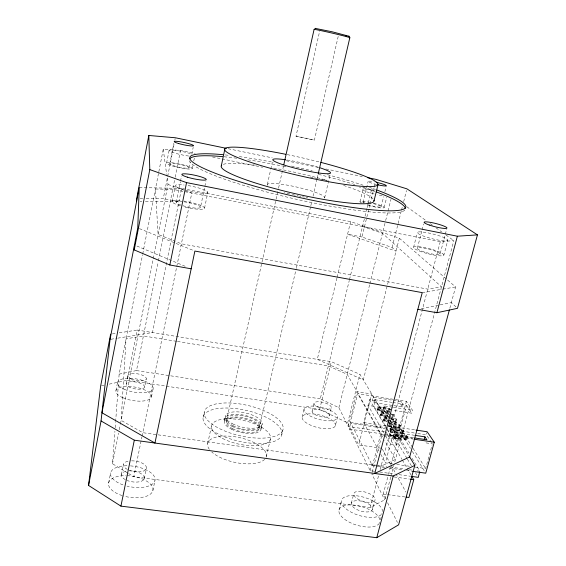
<?xml version="1.0" encoding="UTF-8"?>
<svg xmlns="http://www.w3.org/2000/svg" width="566" height="566" viewBox="0 0 566 566"><rect width="100%" height="100%" fill="white"/><g stroke="black" fill="none" stroke-linecap="round" stroke-linejoin="round"><path stroke-width="0.42" stroke-dasharray="2.83 2.12" d="M377.628 410.435L389.748 412.062L377.628 410.435L377.062 408.963L377.819 406.579L389.719 408.419L390.314 409.883M127.916 473.141L112.514 463.766L114.919 431.257M115.181 427.74L115.57 422.469M115.634 421.585L119.143 374.133L142.54 254.813M115.938 390.59L117.565 382.312M142.71 253.95L158.664 172.58M158.834 171.71L163.241 149.226L180.512 150.443L195.206 153.45M166.581 163.107L169.085 150.422M126.19 383.819L127.838 375.527M169.8 163.786L173.868 143.262M109.245 384.144L127.258 380.253L137.22 330.028L331.351 361.667L359.955 374.352L387.859 420.68M146.141 198.468L163.277 198.588L167.522 177.172M167.692 176.316L174.151 143.757M174.83 140.326L175.17 138.613M108.615 482.961L110.625 472.858M112.514 463.766L118.598 433.146M119.277 429.743L120.289 424.642M120.459 423.793L153.11 259.49M153.28 258.627L168.017 184.452L166.737 175M119.143 374.133L136.491 370.56L158.239 261.782M158.416 260.919L174.979 178.099M175.149 177.236L180.512 150.443M172.17 201.475L175.361 185.556A16.598 2.667 11.9 0 1 184.134 185.018M121.407 474.584L123.452 464.445M176.238 202.303L180.328 182.011M180.497 181.162L181.516 176.09M446.319 278.932L399.32 238.208L350.63 221.624L181.587 188.428L152.487 332.518L117.841 338.143M144.606 387.031A9.346 3.453 9.7 0 0 131.298 381.725A9.346 3.453 9.7 0 0 130.279 387.618A9.346 3.453 9.7 0 0 144.606 387.031L146.283 378.767M189.037 167.833L190.247 161.869M191.803 154.207L193.183 147.393M192.235 168.505L193.091 164.303M193.777 160.935L194.463 157.574M390.731 477.117L384.668 499.835L370.171 507.504L133.781 476.706L141.896 437.009M142.073 436.145L191.789 193.013L184.417 190.36M151.483 396.745L153.167 388.524M144.33 478.595L146.488 468.174M182.967 205.741A12.402 2.2 11.8 0 0 200.505 207.382L205.932 181.191M204.524 208.281L207.821 192.454A16.598 2.667 11.9 0 0 187.898 185.556M152.848 490.644L154.95 480.612M203.102 417.347L204.248 412.09M207.68 443.447L211.592 425.703M267.378 184.452L270.605 169.878M270.796 169.022L272.31 162.159M224.327 421.054L225.501 415.819M226.294 421.493L261.796 262.942M261.994 262.086L275.883 200.046M276.074 199.182L278.394 188.839M278.585 187.983L283.41 166.439M338.199 36.457L314.385 140.177L296.004 136.25L319.677 31.123M259.044 428.78L296.23 268.588M296.435 267.732L310.628 206.583M310.826 205.72L311.831 201.411M313.026 196.246L317.024 179.019M317.229 178.156L318.028 174.717M261.004 429.219L262.221 423.998M324.651 197.838L330.077 174.752M266.317 456.458L270.477 438.799M281.748 434.858A40.292 15.841 12.6 0 0 226.52 408.008A40.292 15.841 12.6 0 0 219.212 434.49A40.292 15.841 12.6 0 0 281.748 434.858L282.986 429.629A40.342 15.636 12.6 0 0 227.652 402.942A40.342 15.636 12.6 0 0 220.422 429.07A40.342 15.636 12.6 0 0 282.986 429.629M302.173 417.071L304.069 409.218M336.954 278.097L317.278 359.375L363.308 379.913L399.32 238.208M337.166 277.241L350.63 221.624M359.99 201.722L362.905 189.723A12.466 1.535 13.5 0 1 375.109 191.067M312.107 411.206L314.031 403.317M363.011 202.444L368.141 181.403M384.385 431.851L348.231 426.481L338.885 407.662L320.271 398.853L349.307 280.368M349.519 279.512L364.822 217.047M365.035 216.191L366.931 208.465M367.136 207.609L371.558 189.582L359.452 187.098M381.852 448.279L358.695 444.933L347.68 422.88L319.634 409.395L331.351 361.667M361.964 236.998L347.581 234.218L396.03 251.17L392.061 247.484L361.964 236.998L369.867 204.814M370.072 203.972L374.02 187.877M374.232 187.035L375.272 182.797M329.292 415.663A8.879 3.205 14.5 0 0 317.321 409.579A8.879 3.205 14.5 0 0 315.538 414.857A8.879 3.205 14.5 0 0 329.292 415.663L331.294 407.584M381.123 206.838L383.649 196.664M384.887 191.683L386.153 186.568M384.144 207.588L386.712 197.301M338.885 407.662L369.662 284.585M369.874 283.729L385.453 221.419M385.665 220.563L390.972 199.338M335.341 425.703A17.136 6.332 14.5 0 0 312.121 413.866A17.136 6.332 14.5 0 0 308.873 424.351A17.136 6.332 14.5 0 0 335.341 425.703L337.308 417.842A17.171 6.198 14.5 0 0 314.01 406.119A17.171 6.198 14.5 0 0 310.819 416.385A17.171 6.198 14.5 0 0 337.308 417.842M347.68 422.88L359.955 374.352M392.061 247.484L401.308 210.934M401.527 210.085L402.384 206.682M403.678 201.581L406.473 190.53M348.231 426.481L357.054 391.686L371.791 393.993L358.695 444.933M384.675 467.417L372.435 465.705L350.453 422.356L357.719 393.695L406.423 401.322L412.522 410.272L411.744 413.18L392.655 410.244M374.543 471.266L370.178 470.657L349.526 429.085L350.977 423.389L385.446 428.533M339.013 509.994L341.44 500.521M379.121 451.229L363.655 422.561L369.541 399.646L375.449 400.565L387.71 420.948M393.851 405.652L402.313 406.961L403.077 404.089L401.435 401.627L373.235 397.226L372.499 400.105L373.963 402.567L393.009 405.518M413.555 247.377L417.383 232.541M373.963 402.567L374.706 399.674L373.235 397.226M385.609 426.078L373.963 406.31L375.449 400.565M351.323 503.294L353.792 493.764M417.333 248.325L421.903 230.687M422.116 229.846L423.637 223.973M377.819 410.23L378.385 408.051L377.819 406.579M392.797 417.51L392.188 415.996L392.96 413.597L393.575 415.104L392.797 417.51L380.727 415.67L380.147 414.694L380.911 411.751L391.24 413.336M380.727 415.67L381.498 413.258L380.911 411.751M392.556 407.187L383.875 405.843L383.111 408.772L389.436 419.165M389.146 421.84L383.911 421.047L383.316 420.043L383.897 417.276L396.292 418.925L396.922 419.922L396.136 422.894L390.024 421.967M370.178 470.657L371.798 464.445L375.3 464.934M372.435 465.705L380.663 434.278L357.719 393.695M383.911 421.047L384.689 418.607L384.095 417.064M372.216 472.15L381.838 435.424L398.195 437.843L391.184 464.198M389.55 412.26L388.955 410.789L389.719 408.419M389.903 430.627L390.717 428.137L403.233 430.011L403.905 431.625L403.084 434.108L390.54 432.247L389.903 430.627L402.419 432.495L403.084 434.108M370.171 507.504L378.633 475.426M380.189 469.511L440.284 241.675L453.819 240.663L394.092 464.495M390.54 432.247L391.347 429.75L390.717 428.137M396.136 422.894L395.507 421.352L396.292 418.925M372.506 509.556A11.051 4.853 16.9 0 0 357.903 500.698A11.051 4.853 16.9 0 0 355.406 508.735A11.051 4.853 16.9 0 0 372.506 509.556L375.032 500.011A11.072 4.754 16.8 0 0 360.365 491.26A11.072 4.754 16.8 0 0 357.91 499.12A11.072 4.754 16.8 0 0 375.032 500.011M440.058 254.148A11.73 1.967 14.4 0 0 423.651 248.12A11.73 1.967 14.4 0 0 422.406 251.325A11.73 1.967 14.4 0 0 440.058 254.148L446.73 228.912M402.313 406.961L400.678 404.485L401.435 401.627M392.387 463.837L385.389 462.847L391.997 437.872L387.179 429.679M406.961 458.354L393.434 435.579L394.919 429.948L386.302 428.66M393.342 436.428L394.162 433.903L406.855 435.785L407.541 437.44L406.706 439.959L393.993 438.084L393.342 436.428L406.02 438.296L406.706 439.959M393.993 438.084L394.82 435.558L394.162 433.903M414.277 433.004L396.214 430.309L397.035 427.231L390.682 416.909M414.729 435.325L394.311 432.29L396.066 435.212L395.231 438.353L393.483 435.41M443.857 255.146A15.643 2.625 14.4 0 0 421.918 247.109A15.643 2.625 14.4 0 0 420.368 251.41A15.643 2.625 14.4 0 0 443.857 255.146L447.805 240.274A15.699 2.391 14.3 0 0 425.724 232.47A15.699 2.391 14.3 0 0 424.274 236.369A15.699 2.391 14.3 0 0 447.805 240.274M399.561 428.427L398.917 426.842L399.716 424.387L400.367 425.965L399.561 428.427L388.828 426.814M406.423 401.322L398.903 429.601L410.477 448.385M412.572 447.557L400.459 428.08L406.494 405.39L400.678 404.485M385.609 498.788L383.239 494.047L388.014 476.105M388.467 474.407L390.278 467.601M385.531 435.792L390.335 444.147L396.801 445.088L398.464 438.827L388.163 421.698M402.419 432.495L403.233 430.011M390.95 476.275L393.872 465.337M380.508 519.758L381.35 516.588M406.02 438.296L406.855 435.785M449.85 308.208L455.588 286.962L446.984 279.505M431.469 442.442L426.318 434.801L426.941 432.516M415.126 467.049L425.618 468.528L432.169 444.678M101.519 385.814L104.094 385.255M421.295 308.64L439.336 305.024M440.192 304.855L451.357 302.619L456.26 307.175M422.243 292.629L441.905 289.29M442.761 289.141L455.588 286.962M110.908 339.267L116.971 338.284M112.337 333.919L115.768 333.381M119.2 332.843L137.22 330.028M140.099 201.489L141.868 201.496M145.391 201.51L178.92 201.616L163.277 198.588M140.149 198.425L142.717 198.447M139.25 187.565L181.587 188.428M383.239 494.047L386.663 494.507M387.519 494.62L405.482 497.026M379.786 471.994L394.643 474.053M399.009 474.662L410.371 476.239M373.475 474.096L371.763 473.862L384.668 499.835M394.021 476.933L409.466 479.069M396.759 464.453L409.876 466.306M376.171 465.061L386.67 466.533M390.172 467.028L405.044 469.115M409.416 469.73L412.041 470.098M417.291 470.834L419.915 471.202L411.737 457.703M389.04 468.032L402.15 469.872M406.522 470.48L411.765 471.216M296.004 136.25L296.096 136.264A17.921 1.542 13 0 1 314.264 140.149L314.385 140.177M393.957 434.108L406.636 435.99M394.813 434.992L407.534 436.874M396.066 435.212L414.057 437.879M394.82 435.558L407.541 437.44M390.271 434.936L413.824 438.417M349.526 429.085L383.96 434.179M384.823 434.306L393.434 435.579M380.663 434.278L383.253 434.667M386.712 435.176L413.52 439.138M393.349 436.994L406.027 438.862M394.205 437.879L406.919 439.754M391.997 437.872L398.464 438.827M426.049 442.895L432.403 443.829M397.035 427.231L415.104 429.941M363.655 422.561L387.618 426.156M388.474 426.283L400.459 428.08M388.205 426.488L399.766 428.221M350.453 422.356L403.027 430.217M391.347 429.191L403.898 431.066M417.715 433.514L426.318 434.801M391.347 429.75L403.905 431.625M389.91 431.186L402.426 433.047M390.745 432.042L403.296 433.91M384.689 418.607L387.314 419.003M390.809 419.533L396.929 420.46M127.258 380.253L319.634 409.395M383.309 419.505L395.507 421.352M383.316 420.043L395.514 421.889M384.109 420.842L386.727 421.238M390.222 421.762L396.334 422.689M389.005 422.774L399.716 424.387M388.807 422.979L399.511 424.592M388.8 423.679L400.36 425.42M388.8 424.224L400.367 425.965M388.212 425.236L398.917 426.842M388.212 425.781L398.924 427.394M380.72 411.963L391.042 413.541M381.491 412.727L393.575 414.574M381.498 413.258L393.575 415.104M380.147 414.163L390.469 415.734M380.147 414.694L390.469 416.265M380.918 415.465L392.995 417.305M383.897 417.276L389.995 418.203M390.865 418.331L396.094 419.123M384.689 418.069L387.307 418.465M390.802 418.996L396.922 419.922M393.427 407.322L412.522 410.272M377.628 406.784L389.521 408.617M373.963 406.31L368.063 405.398L385.099 435.028M378.385 407.527L390.314 409.367M136.491 370.56L320.271 398.853M378.385 408.051L391.792 410.109M377.062 408.963L388.955 410.789M377.062 409.48L388.962 411.312M374.706 399.674L391.898 402.348M392.762 402.483L403.077 404.089M176.557 341.312L143.41 335.949L126.069 338.808L121.138 420.389L142.781 432.693L381.081 466.136L395.443 459.443L384.809 440.681M177.434 341.454L328.351 365.891L347.22 374.331L382.842 437.207M440.284 241.675L172.729 189.334L155.438 189.009L158.091 234.402L174.979 241.208M212.498 156.994L221.136 158.763M222.006 158.94L262.631 167.267M310.182 177.002L319.691 178.955M320.554 179.132L323.144 179.663M324.014 179.839L326.603 180.37M228.126 148.709L272.26 157.864M286.106 160.737L318.12 167.38M325.91 168.993L362.254 176.535M371.558 189.582L374.798 190.593M362.509 226.492L382.482 233.305L441.487 286.856L427.769 289.12L181.41 243.805L175.778 241.533M168.017 184.452L183.596 190.063M139.399 228.607L194.053 250.724M136.887 246.033L186.32 266.77M128.652 473.586L133.781 476.706M406.784 206.732L426.028 220.613M430.302 223.697L432.438 225.24M436.004 227.808L441.699 231.919M445.98 235.003L453.819 240.663M406.494 405.39L411.744 413.18M413.038 448.307L425.618 468.528M412.324 451.385L424.825 471.676M383.875 405.843L390.229 416.173M389.889 419.908L396.214 430.309M394.919 429.948L409.006 453.203M388.311 421.437L408.956 455.708M407.414 459.111L411.921 466.702M415.529 472.78L418.239 477.336M387.399 429.12L396.801 445.088M369.541 399.646L385.418 426.672M386.104 432.106L401.91 459.281M402.348 460.038L406.735 467.587M407.173 468.337L411.121 475.136M382.276 449.05L390.731 464.424M391.156 465.195L405.942 492.102M380.791 454.328L385.389 462.847M387.576 502.735L397.438 522.468M163.241 149.226L166.616 174.144M267.562 185.294A29.418 4.146 12.9 0 1 295.954 186.879A29.418 4.146 12.9 0 1 324.481 198.065M307.833 197.668A29.418 4.146 12.9 0 1 306.121 197.393M304.359 197.088A29.418 4.146 12.9 0 1 302.569 196.756M300.751 196.402A29.418 4.146 12.9 0 1 299.52 196.147M298.289 195.893A29.418 4.146 12.9 0 1 297.051 195.624M295.197 195.206A29.418 4.146 12.9 0 1 291.497 194.322M289.672 193.862A29.418 4.146 12.9 0 1 284.394 192.419M287.217 160.029A29.588 3.375 13 0 1 318.771 167.402M404.754 210.12A110.773 14.716 12.9 0 1 294.341 198.8A110.773 14.716 12.9 0 1 189.398 160.751M224.086 156.782A110.773 14.716 12.9 0 1 237.14 158.282M247.767 159.803A110.773 14.716 12.9 0 1 282.476 166.093M283.333 166.27A110.773 14.716 12.9 0 1 285.908 166.807M318.573 174.378A110.773 14.716 12.9 0 1 352.484 183.851M353.241 184.077A110.773 14.716 12.9 0 1 354.733 184.544M363.506 187.381A110.773 14.716 12.9 0 1 375.06 191.435M225.268 154.921A110.83 14.475 12.9 0 1 230.029 155.438M239.276 156.612A110.83 14.475 12.9 0 1 273.52 162.35M291.497 166.05A110.83 14.475 12.9 0 1 312.184 170.826M327.41 174.703A110.83 14.475 12.9 0 1 363.146 185.216M369.534 187.381A110.83 14.475 12.9 0 1 375.534 189.525M223.308 164.359A78.349 10.372 12.9 0 1 255.252 165.18M273.689 168.081A78.349 10.372 12.9 0 1 324.934 179.804M325.754 180.038A78.349 10.372 12.9 0 1 327.403 180.497M343.604 185.457A78.349 10.372 12.9 0 1 373.496 199.451M287.167 154.596A78.646 9.006 13 0 1 320.901 162.392M376.631 184.516A9.367 1.061 13.5 0 1 368.289 181.651A9.367 1.061 13.5 0 1 373.447 181.679M373.963 181.778A9.367 1.061 13.5 0 1 374.501 181.884M373.291 203.611A9.325 1.266 13.6 0 1 380.571 207.085A9.325 1.266 13.6 0 1 367.093 204.524M363.584 203.06A9.325 1.266 13.6 0 1 366.86 202.31M184.191 201.864A12.402 2.2 11.8 0 1 200.505 207.382M181.007 205.118A12.402 2.2 11.8 0 1 182.146 201.638M207.828 192.433A16.598 2.667 11.9 0 1 186.306 190.459M183.476 189.667A16.598 2.667 11.9 0 1 175.354 185.577M183.752 201.036A16.534 2.936 11.8 0 1 204.552 208.168A16.534 2.936 11.8 0 1 183.03 206.597M180.214 205.791A16.534 2.936 11.8 0 1 172.184 201.411A16.534 2.936 11.8 0 1 181.87 200.781M188.662 156.032A13.152 1.663 12 0 1 171.257 151.886A13.152 1.663 12 0 1 174.328 150.209A13.152 1.663 12 0 1 191.98 154.214M382.156 195.595A12.466 1.535 13.5 0 1 377.239 194.704M374.168 193.996A12.466 1.535 13.5 0 1 362.912 189.695M373.694 203.286A12.431 1.691 13.6 0 1 383.649 207.871A12.431 1.691 13.6 0 1 366.754 204.927M361.731 203.074A12.431 1.691 13.6 0 1 369.959 202.409M264.711 459.323A30.033 12.594 12.5 0 1 239.906 463.264A30.033 12.594 12.5 0 1 211.783 452.015M209.349 449.354A30.033 12.594 12.5 0 1 234.126 436.648A30.033 12.594 12.5 0 1 266.084 457.222M379.383 523.246A21.317 9.587 17 0 1 346.647 520.67A21.317 9.587 17 0 1 349.972 504.886A21.317 9.587 17 0 1 379.998 520.288M379.871 522.128A21.317 9.587 17 0 1 379.666 522.701M127.109 475.688A22.456 10.641 8.9 0 1 152.919 490.29A22.456 10.641 8.9 0 1 123.508 496M122.171 495.59A22.456 10.641 8.9 0 1 108.58 483.131A22.456 10.641 8.9 0 1 125.765 475.652M131.574 460.837A11.667 5.278 9.2 0 1 146.438 468.422A11.667 5.278 9.2 0 1 129.246 470.282M127.449 469.469A11.667 5.278 9.2 0 1 128.956 461.049M129.536 470.862A11.638 5.391 9 0 1 144.344 478.518A11.638 5.391 9 0 1 127.173 480.506M125.383 479.685A11.638 5.391 9 0 1 126.926 471.089M130.47 465.889A22.513 10.429 9 0 1 155.027 480.251A22.513 10.429 9 0 1 126.961 486.088M122.949 484.871A22.513 10.429 9 0 1 110.66 472.695A22.513 10.429 9 0 1 127.767 465.768M381.923 513.716A21.366 9.396 16.9 0 1 381.562 514.218M381.116 514.692A21.366 9.396 16.9 0 1 347.517 509.966A21.366 9.396 16.9 0 1 353.948 495.59A21.366 9.396 16.9 0 1 382.574 511.445M173.953 165.852A9.834 1.373 11.9 0 0 189.009 167.918A9.834 1.373 11.9 0 0 175.29 163.701A9.834 1.373 11.9 0 0 173.953 165.852M172.149 165.88A13.11 1.832 11.9 0 0 192.199 168.618A13.11 1.832 11.9 0 0 173.861 162.994A13.11 1.832 11.9 0 0 172.149 165.88M232.626 428.71A16.775 6.594 12.6 0 0 258.938 429.184A16.775 6.594 12.6 0 0 236.369 417.857A16.775 6.594 12.6 0 0 232.626 428.71M232.647 423.856A18.812 7.287 12.6 0 0 262.108 424.443A18.812 7.287 12.6 0 0 236.737 411.85A18.812 7.287 12.6 0 0 232.647 423.856M231.444 429.17A18.791 7.379 12.6 0 0 260.891 429.672A18.791 7.379 12.6 0 0 235.569 417A18.791 7.379 12.6 0 0 231.444 429.17M233.263 425.901A16.789 6.544 12.6 0 0 259.582 426.417A16.789 6.544 12.6 0 0 236.984 415.133A16.789 6.544 12.6 0 0 233.263 425.901M232.081 426.361A18.805 7.33 12.6 0 0 261.534 426.906A18.805 7.33 12.6 0 0 236.185 414.277A18.805 7.33 12.6 0 0 232.081 426.361M222.58 438.452A30.161 12.07 12.6 0 0 270.251 439.527A30.161 12.07 12.6 0 0 230.27 418.783A30.161 12.07 12.6 0 0 222.58 438.452M123.006 397.778A18.041 6.827 9.6 0 0 151.384 397.162A18.041 6.827 9.6 0 0 126.671 386.429A18.041 6.827 9.6 0 0 123.006 397.778M131.468 379.071A9.367 3.382 9.8 0 0 146.233 378.972A9.367 3.382 9.8 0 0 133.463 373.489A9.367 3.382 9.8 0 0 131.468 379.071M317.484 406.912A8.9 3.134 14.4 0 0 331.252 407.775A8.9 3.134 14.4 0 0 319.238 401.754A8.9 3.134 14.4 0 0 317.484 406.912M124.661 389.401A18.077 6.679 9.7 0 0 153.068 388.934A18.077 6.679 9.7 0 0 128.284 378.293A18.077 6.679 9.7 0 0 124.661 389.401"/><path stroke-width="0.85" d="M191.181 268.808L169.835 264.994L134.22 249.91L134.46 245.014M136.569 201.482L136.724 198.404L148.816 135.472L175.34 137.757L226.393 148.349M88.544 485.437L101.052 420.948L110.625 334.181L100.663 385.998L88.544 485.437L120.926 506.131L376.758 537.7L398.62 524.831L414.786 465.386L409.402 456.451M110.045 339.409L139.25 187.565L137.764 227.949L101.951 412.77L154.95 443.044L194.874 251.049L422.243 292.629L374.734 473.466L409.685 456.918L449.39 309.906M134.22 249.91L149.792 169.609L148.816 135.472M120.926 506.131L134.305 440.185L101.052 420.948M169.835 264.994L186.547 182.606L149.792 169.609M221.306 165.88L224.822 149.127M283.792 164.713L314.088 29.432M318.226 173.854L349.816 37.773M374.013 200.895L378.088 184.339M376.758 537.7L393.243 476.027L414.786 465.386M436.902 312.729L457.363 236.206L477.456 234.876L457.491 308.314L436.902 312.729L417.857 309.326M424.309 439.166L424.946 436.846L415.585 435.452M412.006 476.643L413.76 479.664L408.9 497.486L406.331 497.139M419.703 471.966L418.239 477.336L411.249 476.36M415.96 430.075L427.146 431.752L434.271 442.202L425.752 473.176L412.642 471.337M315.05 28.342L332.412 31.845L349.427 36.365L348.444 36.302M134.305 440.185L393.243 476.027M410.329 479.19L413.76 479.664M414.913 438.006L426.906 439.782L424.946 436.846M414.383 439.266L434.271 442.202M345.968 35.87L346.519 35.976M186.547 182.606L457.363 236.206M367.447 177.618L376.1 179.408L406.904 188.832L477.456 234.876M315.623 28.611L315.057 28.342M320.158 167.847A29.588 3.375 13 0 1 321.941 173.38A29.588 3.375 13 0 1 279.3 163.418A29.588 3.375 13 0 1 285.717 159.803M376.97 190.056A110.83 14.475 12.9 0 1 371.713 209.795A110.83 14.475 12.9 0 1 219.375 174.816A110.83 14.475 12.9 0 1 222.969 154.695M189.631 158.89A110.773 14.716 12.9 0 1 222.558 156.633M376.496 191.973A110.773 14.716 12.9 0 1 405.27 208.338M320.901 162.392A78.646 9.006 13 0 1 363.542 186.419A78.646 9.006 13 0 1 237.097 157.334A78.646 9.006 13 0 1 285.717 154.299M373.9 200.201A78.349 10.372 12.9 0 1 295.509 193.742A78.349 10.372 12.9 0 1 221.681 165.293M376.164 182.231A9.367 1.061 13.5 0 1 386.33 185.627A9.367 1.061 13.5 0 1 377.784 184.792M314.434 29.616A18.353 0.524 13.1 0 1 332.122 33.09A18.353 0.524 13.1 0 1 349.406 37.78M178.417 143.453A9.884 1.153 12.1 0 0 193.501 145.759A9.884 1.153 12.1 0 0 179.677 141.684A9.884 1.153 12.1 0 0 178.417 143.453M187.318 177.151A12.48 1.847 12 0 0 206.257 179.62A12.48 1.847 12 0 0 188.627 174.158A12.48 1.847 12 0 0 187.318 177.151M429.254 225.027A11.801 1.656 14.2 0 0 446.956 228.07A11.801 1.656 14.2 0 0 430.358 222.353A11.801 1.656 14.2 0 0 429.254 225.027"/></g></svg>
